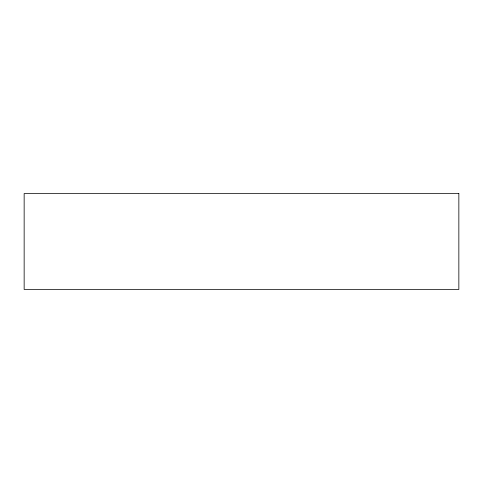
<?xml version="1.0" encoding="UTF-8"?>
<svg xmlns="http://www.w3.org/2000/svg" width="483" height="483" viewBox="0 0 483 483"><rect width="100%" height="100%" fill="white"/><g stroke="black" fill="none" stroke-linecap="round" stroke-linejoin="round"><path stroke-width="0.72" d="M458.85 193.556L24.15 193.556L24.15 289.444L458.85 289.444L458.85 193.556"/></g></svg>
